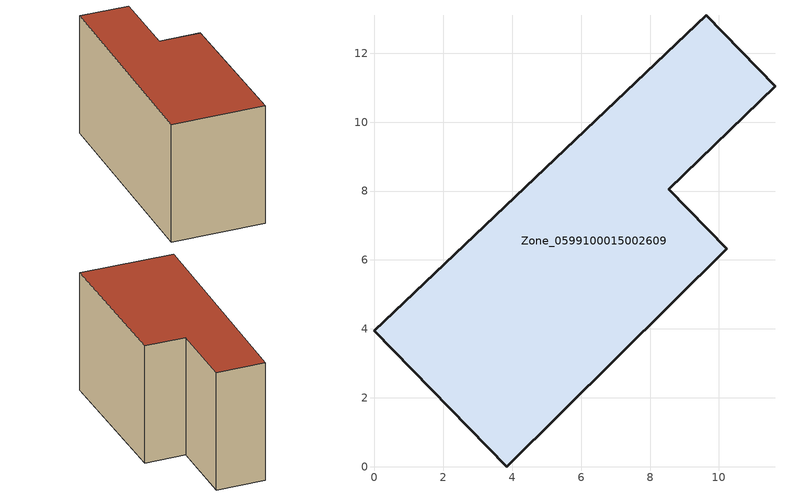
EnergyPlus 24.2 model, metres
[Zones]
Zone_0599100015002609
 floor ground (C_G): 0,3.95 9.63,13.1 11.63,11.05 8.55,8.05 10.22,6.33 3.84,0 z2.93
 wall outside (C_F): 3.84,0 10.22,6.33 8.55,8.05 11.63,11.05 9.63,13.1 0,3.95 3.84,0 z2.93:10.15
 roof outside (C_R): 9.63,13.1 0,3.95 3.84,0 10.22,6.33 8.55,8.05 11.63,11.05 z10.15
[BUILDING]
Pand.0599100015002609: North Axis=0; Terrain=City; Loads Convergence Tolerance Value=0.04; Temperature Convergence Tolerance Value=0.4; Solar Distribution=FullExterior; Maximum Number of Warmup Days=25; Minimum Number of Warmup Days=1
[Site:Location]
Rotterdam.The.Hague.AP_ZH_NLD Design_Conditions: Latitude=51.96; Longitude=4.45; Time Zone=1; Elevation=-4.5
[SITE:GROUNDTEMPERATURE:BUILDINGSURFACE]
18, 18, 18, 18, 18, 18, 18, 18, 18, 18, 18, 18
[MATERIAL] Thermal Absorptance=0.9; Solar Absorptance=0.7; Visible Absorptance=0.7
Name | Roughness | Thickness | Conductivity | Density | Specific Heat
G.TI.1975-1991 | MediumSmooth | 0.15 | 0.288461 | 540 | 1210
F.TI.1975-1991 | Rough | 0.3 | 0.230769 | 1920 | 840
R.TI.1975-1991 | MediumRough | 0.2 | 0.153846 | 1500 | 1000
[CONSTRUCTION]
C_G: G.TI.1975-1991
C_F: F.TI.1975-1991
C_R: R.TI.1975-1991
[ZONE]
Zone_0599100015002609: Type=1; Multiplier=1; Ceiling Height=Autocalculate; Volume=Autocalculate; Floor Area=autocalculate; Part of Total Floor Area=Yes
[ZONEINFILTRATION:DESIGNFLOWRATE]
Infil_Zone_0599100015002609: Zone or ZoneList or Space or SpaceList=Zone_0599100015002609; Schedule=AlwaysOn; Design Flow Rate Calculation Method=Flow/Area; Flow Rate per Floor Area=0.003; Constant Term Coefficient=1; Temperature Term Coefficient=0; Velocity Term Coefficient=0; Velocity Squared Term Coefficient=0
[HVACTEMPLATE:ZONE:IDEALLOADSAIRSYSTEM]
Zone_0599100015002609: Maximum Heating Supply Air Temperature=50; Minimum Cooling Supply Air Temperature=13; Maximum Heating Supply Air Humidity Ratio=0.0156; Minimum Cooling Supply Air Humidity Ratio=0.0077; Heating Limit=NoLimit; Cooling Limit=NoLimit; Dehumidification Control Type=ConstantSensibleHeatRatio; Cooling Sensible Heat Ratio=0.7; Dehumidification Setpoint=60; Humidification Control Type=None; Humidification Setpoint=30; Outdoor Air Method=None; Outdoor Air Flow Rate per Person=0.00944; Outdoor Air Flow Rate per Zone Floor Area=0; Outdoor Air Flow Rate per Zone=0; Demand Controlled Ventilation Type=None; Outdoor Air Economizer Type=NoEconomizer; Heat Recovery Type=None; Sensible Heat Recovery Effectiveness=0.7; Latent Heat Recovery Effectiveness=0.65
[ZONECONTROL:THERMOSTAT]
ThermostatControl_Zone_0599100015002609: Zone or ZoneList=Zone_0599100015002609; Control Type Schedule=DualSetpointControlType; Control 1=Thermostat_Zone_0599100015002609; Temperature Difference Between Cutout And Setpoint=0
[THERMOSTATSETPOINT:DUALSETPOINT]
Thermostat_Zone_0599100015002609: Heating Setpoint Temperature Schedule=HeatingSetpoint_Zone_0599100015002609; Cooling Setpoint Temperature Schedule=CoolingSetpoint_Zone_0599100015002609
[SCHEDULE:COMPACT]
HeatingSetpoint_Zone_0599100015002609: Through: 12/31, For: AllDays, Until: 24:00, 21
CoolingSetpoint_Zone_0599100015002609: Through: 12/31, For: AllDays, Until: 24:00, 24
DualSetpointControlType: Through: 12/31, For: AllDays, Until: 24:00, 4
AlwaysOn: Through: 12/31, For: AllDays, Until: 24:00, 1
